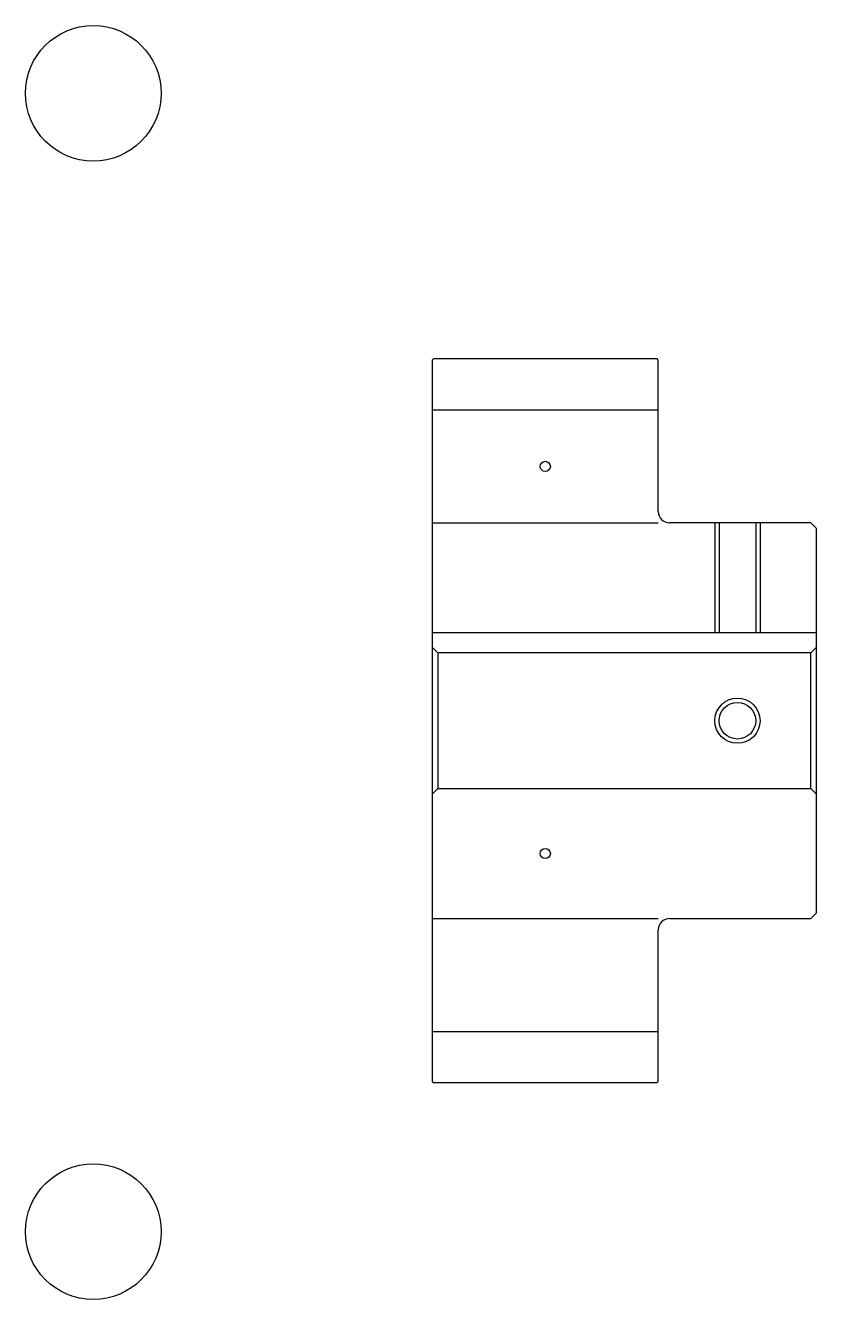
# Model space of a CAD drawing. Header units: metres. Extents: x 86 to 308, y 71 to 184.
# Drawn here: x 85.5 to 155.5, y 71.1 to 183.8 of the extents above.
import ezdxf

# ---------------------------------------------------------------- set-up
doc = ezdxf.new("R2010")
doc.units = ezdxf.units.M

msp = doc.modelspace()

# ---------------------------------------------------------------- linework, layer by layer
at = {"color": 4}
for p, q in [((121.5, 149.75), (141.5, 149.75)), ((121.5, 139.75), (141.5, 139.75)), ((121.5, 130.050003), (155.5, 130.050003)), ((155, 128.25), (155.5, 128.75)), ((122, 128.25), (122, 116.25)), ((155, 116.25), (155.5, 115.75)), ((121.5, 104.75), (141.5, 104.75)), ((121.5, 94.75), (141.5, 94.75))]:
    msp.add_line(p, q, dxfattribs=at)
for points in [[(141.5, 140.75), (141.5, 154.149994), (141.399994, 154.25), (121.599998, 154.25), (121.5, 154.149994), (121.5, 115.75)], [(142.5, 104.75), (155, 104.75), (155.5, 105.25), (155.5, 139.25), (155, 139.75), (142.5, 139.75)], [(146.5, 139.75), (146.5, 130.050003)], [(146.880005, 139.75), (146.880005, 130.050003)], [(150.119995, 139.75), (150.119995, 130.050003)], [(150.5, 139.75), (150.5, 130.050003)], [(121.5, 115.75), (122, 116.25), (155, 116.25), (155, 128.25), (122, 128.25), (121.5, 128.75)], [(121.5, 115.75), (121.5, 90.349998), (121.599998, 90.25), (141.399994, 90.25), (141.5, 90.349998), (141.5, 103.75)]]:
    msp.add_lwpolyline(points, dxfattribs=at)
at = {"color": 5}
for centre, radius in [((91.5, 177.75), 6), ((131.5, 144.75), 0.45), ((131.5, 110.5), 0.45), ((91.5, 77.050003), 6)]:
    msp.add_circle(centre, radius, dxfattribs=at)
at = {"color": 7}
msp.add_circle((148.5, 122.25), 2, dxfattribs=at)
at = {"color": 4}
msp.add_circle((148.5, 122.25), 1.62, dxfattribs=at)
for centre, start, end in [((142.5, 140.75), 180, 270), ((142.5, 103.75), 90, 180)]:
    msp.add_arc(centre, 1, start, end, dxfattribs=at)

doc.saveas('drawing.dxf')
